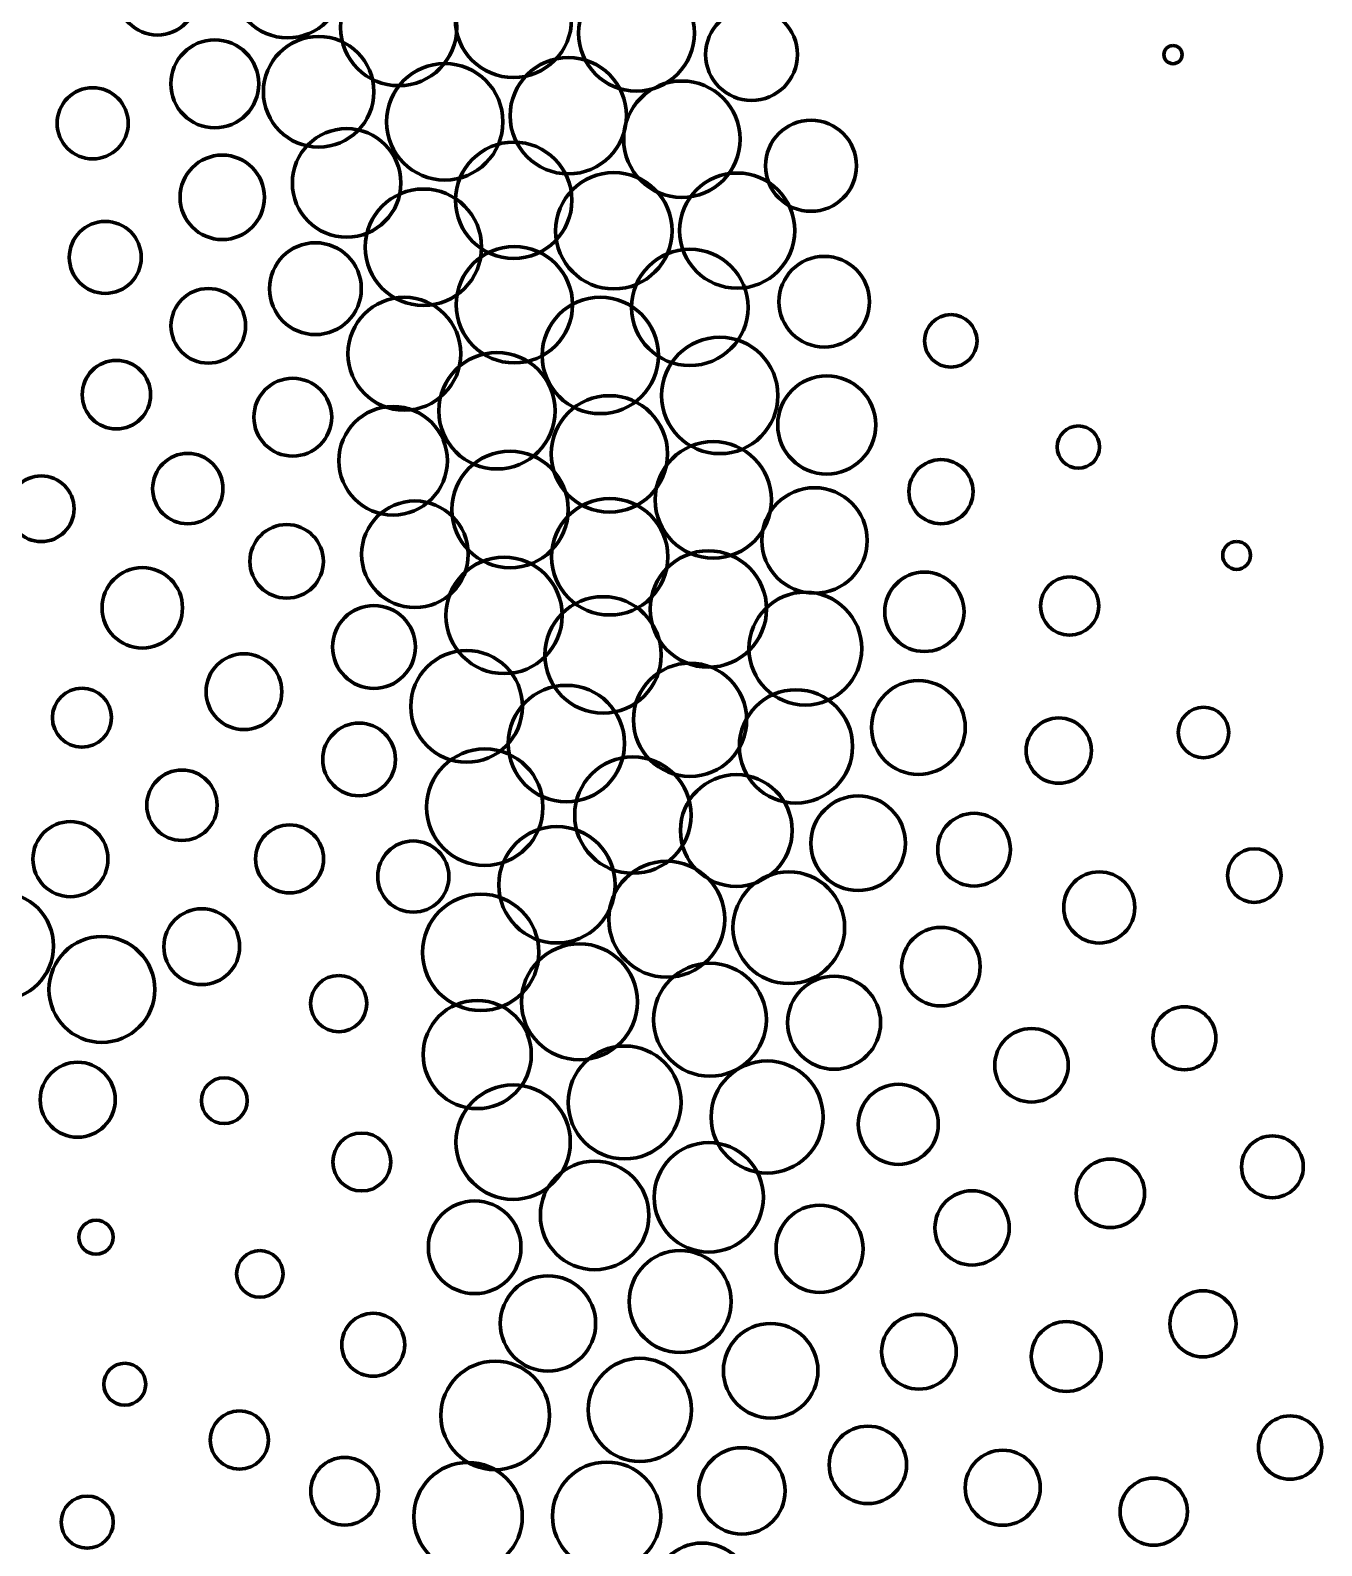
# Model space of a CAD drawing. Header units: inches. Extents: x 41 to 2959, y -2668 to -383.
# Drawn here: x 1878 to 2332, y -1475 to -943 of the extents above; entities that cross this region are included whole.
import ezdxf

# ---------------------------------------------------------------- set-up
doc = ezdxf.new("R2010")
doc.units = ezdxf.units.IN
doc.header["$MEASUREMENT"] = 0
doc.layers.add('Layer 1', color=7, linetype='Continuous')

# ---------------------------------------------------------------- blocks, each defined once
blk = doc.blocks.new('block 3')
at = {"layer": 'Layer 1', "color": 7, "lineweight": 70}
for points in [[(1968.52, -906.48), (1979.24, -906.48), (1987.92, -915.17), (1987.92, -925.89), (1987.92, -936.6), (1979.24, -945.29), (1968.52, -945.29), (1957.81, -945.29), (1949.12, -936.6), (1949.12, -925.89), (1949.12, -915.17), (1957.81, -906.48), (1968.52, -906.48)], [(1922.81, -916.32), (1930.54, -916.32), (1936.81, -922.58), (1936.81, -930.31), (1936.81, -938.04), (1930.54, -944.31), (1922.81, -944.31), (1915.08, -944.31), (1908.81, -938.04), (1908.81, -930.31), (1908.81, -922.58), (1915.08, -916.32), (1922.81, -916.32)], [(2047.82, -918.37), (2059.1, -918.37), (2068.25, -927.51), (2068.25, -938.8), (2068.25, -950.08), (2059.1, -959.23), (2047.82, -959.23), (2036.54, -959.23), (2027.39, -950.08), (2027.39, -938.8), (2027.39, -927.51), (2036.54, -918.37), (2047.82, -918.37)], [(2007.55, -921.22), (2018.83, -921.22), (2027.97, -930.36), (2027.97, -941.65), (2027.97, -952.93), (2018.83, -962.08), (2007.55, -962.08), (1996.26, -962.08), (1987.12, -952.93), (1987.12, -941.65), (1987.12, -930.36), (1996.26, -921.22), (2007.55, -921.22)], [(2091.04, -923.26), (2102.29, -923.26), (2111.4, -932.37), (2111.4, -943.62), (2111.4, -954.86), (2102.29, -963.98), (2091.04, -963.98), (2079.8, -963.98), (2070.68, -954.86), (2070.68, -943.62), (2070.68, -932.37), (2079.8, -923.26), (2091.04, -923.26)], [(2131.44, -935.04), (2140.33, -935.04), (2147.55, -942.26), (2147.55, -951.16), (2147.55, -960.06), (2140.33, -967.28), (2131.44, -967.28), (2122.53, -967.28), (2115.32, -960.06), (2115.32, -951.16), (2115.32, -942.26), (2122.53, -935.04), (2131.44, -935.04)], [(1942.95, -946.01), (1951.48, -946.01), (1958.39, -952.92), (1958.39, -961.44), (1958.39, -969.97), (1951.48, -976.88), (1942.95, -976.88), (1934.43, -976.88), (1927.52, -969.97), (1927.52, -961.44), (1927.52, -952.92), (1934.43, -946.01), (1942.95, -946.01)], [(1979.42, -944.83), (1990.14, -944.83), (1998.82, -953.52), (1998.82, -964.23), (1998.82, -974.95), (1990.14, -983.64), (1979.42, -983.64), (1968.7, -983.64), (1960.02, -974.95), (1960.02, -964.23), (1960.02, -953.52), (1968.7, -944.83), (1979.42, -944.83)], [(2279.41, -948.01), (2281.18, -948.01), (2282.6, -949.44), (2282.6, -951.2), (2282.6, -952.96), (2281.18, -954.38), (2279.41, -954.38), (2277.66, -954.38), (2276.23, -952.96), (2276.23, -951.2), (2276.23, -949.44), (2277.66, -948.01), (2279.41, -948.01)], [(2023.71, -954.34), (2035, -954.34), (2044.14, -963.49), (2044.14, -974.77), (2044.14, -986.05), (2035, -995.2), (2023.71, -995.2), (2012.43, -995.2), (2003.29, -986.05), (2003.29, -974.77), (2003.29, -963.49), (2012.43, -954.34), (2023.71, -954.34)], [(2067.1, -952.2), (2078.38, -952.2), (2087.53, -961.35), (2087.53, -972.63), (2087.53, -983.91), (2078.38, -993.06), (2067.1, -993.06), (2055.82, -993.06), (2046.67, -983.91), (2046.67, -972.63), (2046.67, -961.35), (2055.82, -952.2), (2067.1, -952.2)], [(2106.97, -960.45), (2118.25, -960.45), (2127.4, -969.6), (2127.4, -980.88), (2127.4, -992.16), (2118.25, -1001.31), (2106.97, -1001.31), (2095.68, -1001.31), (2086.54, -992.16), (2086.54, -980.88), (2086.54, -969.6), (2095.68, -960.45), (2106.97, -960.45)], [(1900.08, -962.8), (1906.98, -962.8), (1912.57, -968.4), (1912.57, -975.3), (1912.57, -982.19), (1906.98, -987.79), (1900.08, -987.79), (1893.18, -987.79), (1887.59, -982.19), (1887.59, -975.3), (1887.59, -968.4), (1893.18, -962.8), (1900.08, -962.8)], [(1989.25, -977.16), (1999.77, -977.16), (2008.31, -985.69), (2008.31, -996.22), (2008.31, -1006.75), (1999.77, -1015.28), (1989.25, -1015.28), (1978.72, -1015.28), (1970.19, -1006.75), (1970.19, -996.22), (1970.19, -985.69), (1978.72, -977.16), (1989.25, -977.16)], [(2152.31, -974.22), (2161.13, -974.22), (2168.29, -981.38), (2168.29, -990.2), (2168.29, -999.03), (2161.13, -1006.18), (2152.31, -1006.18), (2143.48, -1006.18), (2136.33, -999.03), (2136.33, -990.2), (2136.33, -981.38), (2143.48, -974.22), (2152.31, -974.22)], [(2047.92, -981.89), (2059.2, -981.89), (2068.35, -991.03), (2068.35, -1002.31), (2068.35, -1013.6), (2059.2, -1022.74), (2047.92, -1022.74), (2036.63, -1022.74), (2027.49, -1013.6), (2027.49, -1002.31), (2027.49, -991.03), (2036.63, -981.89), (2047.92, -981.89)], [(1945.58, -986.46), (1953.76, -986.46), (1960.4, -993.1), (1960.4, -1001.28), (1960.4, -1009.47), (1953.76, -1016.1), (1945.58, -1016.1), (1937.4, -1016.1), (1930.76, -1009.47), (1930.76, -1001.28), (1930.76, -993.1), (1937.4, -986.46), (1945.58, -986.46)], [(2083.08, -992.58), (2094.36, -992.58), (2103.51, -1001.72), (2103.51, -1013.01), (2103.51, -1024.29), (2094.36, -1033.44), (2083.08, -1033.44), (2071.79, -1033.44), (2062.65, -1024.29), (2062.65, -1013.01), (2062.65, -1001.72), (2071.79, -992.58), (2083.08, -992.58)], [(2126.38, -992.74), (2137.55, -992.74), (2146.61, -1001.8), (2146.61, -1012.97), (2146.61, -1024.14), (2137.55, -1033.19), (2126.38, -1033.19), (2115.22, -1033.19), (2106.16, -1024.14), (2106.16, -1012.97), (2106.16, -1001.8), (2115.22, -992.74), (2126.38, -992.74)], [(2016.22, -998.36), (2027.5, -998.36), (2036.65, -1007.51), (2036.65, -1018.79), (2036.65, -1030.07), (2027.5, -1039.22), (2016.22, -1039.22), (2004.94, -1039.22), (1995.79, -1030.07), (1995.79, -1018.79), (1995.79, -1007.51), (2004.94, -998.36), (2016.22, -998.36)], [(1904.5, -1009.73), (1911.47, -1009.73), (1917.13, -1015.38), (1917.13, -1022.36), (1917.13, -1029.33), (1911.47, -1034.99), (1904.5, -1034.99), (1897.53, -1034.99), (1891.87, -1029.33), (1891.87, -1022.36), (1891.87, -1015.38), (1897.53, -1009.73), (1904.5, -1009.73)], [(1978.29, -1017.22), (1987.19, -1017.22), (1994.41, -1024.43), (1994.41, -1033.34), (1994.41, -1042.24), (1987.19, -1049.45), (1978.29, -1049.45), (1969.39, -1049.45), (1962.17, -1042.24), (1962.17, -1033.34), (1962.17, -1024.43), (1969.39, -1017.22), (1978.29, -1017.22)], [(2048.14, -1018.54), (2059.43, -1018.54), (2068.57, -1027.69), (2068.57, -1038.97), (2068.57, -1050.25), (2059.43, -1059.4), (2048.14, -1059.4), (2036.86, -1059.4), (2027.71, -1050.25), (2027.71, -1038.97), (2027.71, -1027.69), (2036.86, -1018.54), (2048.14, -1018.54)], [(2109.76, -1019.48), (2121.04, -1019.48), (2130.19, -1028.63), (2130.19, -1039.91), (2130.19, -1051.2), (2121.04, -1060.34), (2109.76, -1060.34), (2098.48, -1060.34), (2089.33, -1051.2), (2089.33, -1039.91), (2089.33, -1028.63), (2098.48, -1019.48), (2109.76, -1019.48)], [(2156.96, -1022), (2165.75, -1022), (2172.87, -1029.12), (2172.87, -1037.91), (2172.87, -1046.7), (2165.75, -1053.82), (2156.96, -1053.82), (2148.17, -1053.82), (2141.05, -1046.7), (2141.05, -1037.91), (2141.05, -1029.12), (2148.17, -1022), (2156.96, -1022)], [(1940.69, -1033.27), (1947.93, -1033.27), (1953.79, -1039.14), (1953.79, -1046.38), (1953.79, -1053.62), (1947.93, -1059.49), (1940.69, -1059.49), (1933.45, -1059.49), (1927.58, -1053.62), (1927.58, -1046.38), (1927.58, -1039.14), (1933.45, -1033.27), (1940.69, -1033.27)], [(2009.53, -1036.36), (2020.47, -1036.36), (2029.34, -1045.23), (2029.34, -1056.17), (2029.34, -1067.12), (2020.47, -1075.99), (2009.53, -1075.99), (1998.58, -1075.99), (1989.72, -1067.12), (1989.72, -1056.17), (1989.72, -1045.23), (1998.58, -1036.36), (2009.53, -1036.36)], [(2078.33, -1036.34), (2089.61, -1036.34), (2098.76, -1045.49), (2098.76, -1056.77), (2098.76, -1068.06), (2089.61, -1077.2), (2078.33, -1077.2), (2067.04, -1077.2), (2057.9, -1068.06), (2057.9, -1056.77), (2057.9, -1045.49), (2067.04, -1036.34), (2078.33, -1036.34)], [(2201.4, -1042.46), (2206.48, -1042.46), (2210.6, -1046.59), (2210.6, -1051.67), (2210.6, -1056.75), (2206.48, -1060.88), (2201.4, -1060.88), (2196.31, -1060.88), (2192.19, -1056.75), (2192.19, -1051.67), (2192.19, -1046.59), (2196.31, -1042.46), (2201.4, -1042.46)], [(2120.26, -1050.38), (2131.54, -1050.38), (2140.69, -1059.53), (2140.69, -1070.81), (2140.69, -1082.09), (2131.54, -1091.24), (2120.26, -1091.24), (2108.98, -1091.24), (2099.84, -1082.09), (2099.84, -1070.81), (2099.84, -1059.53), (2108.98, -1050.38), (2120.26, -1050.38)], [(2042.05, -1055.77), (2053.34, -1055.77), (2062.48, -1064.91), (2062.48, -1076.2), (2062.48, -1087.48), (2053.34, -1096.62), (2042.05, -1096.62), (2030.77, -1096.62), (2021.62, -1087.48), (2021.62, -1076.2), (2021.62, -1064.91), (2030.77, -1055.77), (2042.05, -1055.77)], [(1908.41, -1058.53), (1915.04, -1058.53), (1920.42, -1063.91), (1920.42, -1070.55), (1920.42, -1077.18), (1915.04, -1082.56), (1908.41, -1082.56), (1901.77, -1082.56), (1896.4, -1077.18), (1896.4, -1070.55), (1896.4, -1063.91), (1901.77, -1058.53), (1908.41, -1058.53)], [(1970.34, -1064.78), (1977.88, -1064.78), (1984, -1070.9), (1984, -1078.44), (1984, -1085.98), (1977.88, -1092.1), (1970.34, -1092.1), (1962.8, -1092.1), (1956.69, -1085.98), (1956.69, -1078.44), (1956.69, -1070.9), (1962.8, -1064.78), (1970.34, -1064.78)], [(2157.82, -1063.96), (2167.32, -1063.96), (2175.03, -1071.67), (2175.03, -1081.18), (2175.03, -1090.68), (2167.32, -1098.39), (2157.82, -1098.39), (2148.31, -1098.39), (2140.61, -1090.68), (2140.61, -1081.18), (2140.61, -1071.67), (2148.31, -1063.96), (2157.82, -1063.96)], [(2081.52, -1070.9), (2092.8, -1070.9), (2101.94, -1080.05), (2101.94, -1091.33), (2101.94, -1102.61), (2092.8, -1111.76), (2081.52, -1111.76), (2070.23, -1111.76), (2061.09, -1102.61), (2061.09, -1091.33), (2061.09, -1080.05), (2070.23, -1070.9), (2081.52, -1070.9)], [(2005.56, -1074.66), (2016.09, -1074.66), (2024.62, -1083.19), (2024.62, -1093.72), (2024.62, -1104.25), (2016.09, -1112.78), (2005.56, -1112.78), (1995.04, -1112.78), (1986.5, -1104.25), (1986.5, -1093.72), (1986.5, -1083.19), (1995.04, -1074.66), (2005.56, -1074.66)], [(2246.2, -1081.51), (2250.3, -1081.51), (2253.63, -1084.83), (2253.63, -1088.93), (2253.63, -1093.03), (2250.3, -1096.36), (2246.2, -1096.36), (2242.1, -1096.36), (2238.77, -1093.03), (2238.77, -1088.93), (2238.77, -1084.83), (2242.1, -1081.51), (2246.2, -1081.51)], [(2118.01, -1087.03), (2129.29, -1087.03), (2138.44, -1096.18), (2138.44, -1107.46), (2138.44, -1118.75), (2129.29, -1127.89), (2118.01, -1127.89), (2106.72, -1127.89), (2097.58, -1118.75), (2097.58, -1107.46), (2097.58, -1096.18), (2106.72, -1087.03), (2118.01, -1087.03)], [(1933.48, -1091.16), (1940.31, -1091.16), (1945.84, -1096.69), (1945.84, -1103.51), (1945.84, -1110.34), (1940.31, -1115.87), (1933.48, -1115.87), (1926.66, -1115.87), (1921.13, -1110.34), (1921.13, -1103.51), (1921.13, -1096.69), (1926.66, -1091.16), (1933.48, -1091.16)], [(2046.63, -1090.41), (2057.91, -1090.41), (2067.06, -1099.56), (2067.06, -1110.84), (2067.06, -1122.12), (2057.91, -1131.27), (2046.63, -1131.27), (2035.35, -1131.27), (2026.2, -1122.12), (2026.2, -1110.84), (2026.2, -1099.56), (2035.35, -1090.41), (2046.63, -1090.41)], [(2197.94, -1093.32), (2204.16, -1093.32), (2209.2, -1098.36), (2209.2, -1104.58), (2209.2, -1110.8), (2204.16, -1115.84), (2197.94, -1115.84), (2191.72, -1115.84), (2186.68, -1110.8), (2186.68, -1104.58), (2186.68, -1098.36), (2191.72, -1093.32), (2197.94, -1093.32)], [(1882.04, -1099.05), (1888.41, -1099.05), (1893.57, -1104.21), (1893.57, -1110.58), (1893.57, -1116.95), (1888.41, -1122.11), (1882.04, -1122.11), (1875.67, -1122.11), (1870.5, -1116.95), (1870.5, -1110.58), (1870.5, -1104.21), (1875.67, -1099.05), (1882.04, -1099.05)], [(2153.55, -1103.19), (2163.77, -1103.19), (2172.06, -1111.48), (2172.06, -1121.71), (2172.06, -1131.93), (2163.77, -1140.22), (2153.55, -1140.22), (2143.32, -1140.22), (2135.03, -1131.93), (2135.03, -1121.71), (2135.03, -1111.48), (2143.32, -1103.19), (2153.55, -1103.19)], [(2013.22, -1107.84), (2023.57, -1107.84), (2031.94, -1116.23), (2031.94, -1126.56), (2031.94, -1136.9), (2023.57, -1145.28), (2013.22, -1145.28), (2002.89, -1145.28), (1994.51, -1136.9), (1994.51, -1126.56), (1994.51, -1116.23), (2002.89, -1107.84), (2013.22, -1107.84)], [(2081.63, -1107.01), (2092.91, -1107.01), (2102.06, -1116.16), (2102.06, -1127.44), (2102.06, -1138.72), (2092.91, -1147.87), (2081.63, -1147.87), (2070.35, -1147.87), (2061.2, -1138.72), (2061.2, -1127.44), (2061.2, -1116.16), (2070.35, -1107.01), (2081.63, -1107.01)], [(1968.19, -1116.14), (1975.32, -1116.14), (1981.1, -1121.92), (1981.1, -1129.04), (1981.1, -1136.17), (1975.32, -1141.95), (1968.19, -1141.95), (1961.07, -1141.95), (1955.29, -1136.17), (1955.29, -1129.04), (1955.29, -1121.92), (1961.07, -1116.14), (1968.19, -1116.14)], [(2301.76, -1122.07), (2304.46, -1122.07), (2306.66, -1124.26), (2306.66, -1126.96), (2306.66, -1129.66), (2304.46, -1131.86), (2301.76, -1131.86), (2299.06, -1131.86), (2296.87, -1129.66), (2296.87, -1126.96), (2296.87, -1124.26), (2299.06, -1122.07), (2301.76, -1122.07)], [(2116.27, -1125.34), (2127.55, -1125.34), (2136.7, -1134.48), (2136.7, -1145.77), (2136.7, -1157.05), (2127.55, -1166.2), (2116.27, -1166.2), (2104.99, -1166.2), (2095.84, -1157.05), (2095.84, -1145.77), (2095.84, -1134.48), (2104.99, -1125.34), (2116.27, -1125.34)], [(1917.5, -1131.24), (1925.31, -1131.24), (1931.63, -1137.56), (1931.63, -1145.37), (1931.63, -1153.18), (1925.31, -1159.5), (1917.5, -1159.5), (1909.7, -1159.5), (1903.37, -1153.18), (1903.37, -1145.37), (1903.37, -1137.56), (1909.7, -1131.24), (1917.5, -1131.24)], [(2044.52, -1127.59), (2055.81, -1127.59), (2064.95, -1136.73), (2064.95, -1148.02), (2064.95, -1159.3), (2055.81, -1168.45), (2044.52, -1168.45), (2033.24, -1168.45), (2024.09, -1159.3), (2024.09, -1148.02), (2024.09, -1136.73), (2033.24, -1127.59), (2044.52, -1127.59)], [(2192.13, -1132.82), (2199.82, -1132.82), (2206.05, -1139.06), (2206.05, -1146.75), (2206.05, -1154.44), (2199.82, -1160.68), (2192.13, -1160.68), (2184.43, -1160.68), (2178.2, -1154.44), (2178.2, -1146.75), (2178.2, -1139.06), (2184.43, -1132.82), (2192.13, -1132.82)], [(2243.11, -1134.48), (2248.77, -1134.48), (2253.35, -1139.06), (2253.35, -1144.72), (2253.35, -1150.37), (2248.77, -1154.95), (2243.11, -1154.95), (2237.46, -1154.95), (2232.88, -1150.37), (2232.88, -1144.72), (2232.88, -1139.06), (2237.46, -1134.48), (2243.11, -1134.48)], [(2079.29, -1141.45), (2090.58, -1141.45), (2099.73, -1150.6), (2099.73, -1161.88), (2099.73, -1173.16), (2090.58, -1182.31), (2079.29, -1182.31), (2068.01, -1182.31), (2058.86, -1173.16), (2058.86, -1161.88), (2058.86, -1150.6), (2068.01, -1141.45), (2079.29, -1141.45)], [(2150.33, -1139.85), (2161.27, -1139.85), (2170.15, -1148.72), (2170.15, -1159.67), (2170.15, -1170.61), (2161.27, -1179.48), (2150.33, -1179.48), (2139.39, -1179.48), (2130.52, -1170.61), (2130.52, -1159.67), (2130.52, -1148.72), (2139.39, -1139.85), (2150.33, -1139.85)], [(1998.85, -1144.54), (2006.89, -1144.54), (2013.4, -1151.05), (2013.4, -1159.08), (2013.4, -1167.11), (2006.89, -1173.63), (1998.85, -1173.63), (1990.82, -1173.63), (1984.31, -1167.11), (1984.31, -1159.08), (1984.31, -1151.05), (1990.82, -1144.54), (1998.85, -1144.54)], [(1953.2, -1161.49), (1960.55, -1161.49), (1966.51, -1167.45), (1966.51, -1174.8), (1966.51, -1182.15), (1960.55, -1188.11), (1953.2, -1188.11), (1945.85, -1188.11), (1939.89, -1182.15), (1939.89, -1174.8), (1939.89, -1167.45), (1945.85, -1161.49), (1953.2, -1161.49)], [(2031.38, -1160.34), (2042.21, -1160.34), (2050.99, -1169.12), (2050.99, -1179.95), (2050.99, -1190.78), (2042.21, -1199.56), (2031.38, -1199.56), (2020.55, -1199.56), (2011.77, -1190.78), (2011.77, -1179.95), (2011.77, -1169.12), (2020.55, -1160.34), (2031.38, -1160.34)], [(2109.82, -1164.78), (2120.81, -1164.78), (2129.71, -1173.68), (2129.71, -1184.66), (2129.71, -1195.64), (2120.81, -1204.54), (2109.82, -1204.54), (2098.84, -1204.54), (2089.94, -1195.64), (2089.94, -1184.66), (2089.94, -1173.68), (2098.84, -1164.78), (2109.82, -1164.78)], [(1896.3, -1173.53), (1902.02, -1173.53), (1906.67, -1178.18), (1906.67, -1183.9), (1906.67, -1189.63), (1902.02, -1194.27), (1896.3, -1194.27), (1890.57, -1194.27), (1885.93, -1189.63), (1885.93, -1183.9), (1885.93, -1178.18), (1890.57, -1173.53), (1896.3, -1173.53)], [(2066.41, -1172.57), (2077.69, -1172.57), (2086.84, -1181.71), (2086.84, -1193), (2086.84, -1204.28), (2077.69, -1213.43), (2066.41, -1213.43), (2055.13, -1213.43), (2045.98, -1204.28), (2045.98, -1193), (2045.98, -1181.71), (2055.13, -1172.57), (2066.41, -1172.57)], [(2147.03, -1174.11), (2158.01, -1174.11), (2166.91, -1183.01), (2166.91, -1193.99), (2166.91, -1204.97), (2158.01, -1213.88), (2147.03, -1213.88), (2136.05, -1213.88), (2127.15, -1204.97), (2127.15, -1193.99), (2127.15, -1183.01), (2136.05, -1174.11), (2147.03, -1174.11)], [(2190, -1170.91), (2199.1, -1170.91), (2206.47, -1178.28), (2206.47, -1187.37), (2206.47, -1196.46), (2199.1, -1203.83), (2190, -1203.83), (2180.91, -1203.83), (2173.55, -1196.46), (2173.55, -1187.37), (2173.55, -1178.28), (2180.91, -1170.91), (2190, -1170.91)], [(2290.15, -1180.26), (2295.05, -1180.26), (2299.02, -1184.23), (2299.02, -1189.13), (2299.02, -1194.02), (2295.05, -1197.99), (2290.15, -1197.99), (2285.26, -1197.99), (2281.29, -1194.02), (2281.29, -1189.13), (2281.29, -1184.23), (2285.26, -1180.26), (2290.15, -1180.26)], [(1993.62, -1185.81), (2000.67, -1185.81), (2006.39, -1191.52), (2006.39, -1198.57), (2006.39, -1205.62), (2000.67, -1211.34), (1993.62, -1211.34), (1986.57, -1211.34), (1980.85, -1205.62), (1980.85, -1198.57), (1980.85, -1191.52), (1986.57, -1185.81), (1993.62, -1185.81)], [(2239.32, -1184.01), (2245.65, -1184.01), (2250.78, -1189.15), (2250.78, -1195.48), (2250.78, -1201.81), (2245.65, -1206.94), (2239.32, -1206.94), (2232.98, -1206.94), (2227.85, -1201.81), (2227.85, -1195.48), (2227.85, -1189.15), (2232.98, -1184.01), (2239.32, -1184.01)], [(2037.76, -1194.9), (2049.04, -1194.9), (2058.19, -1204.04), (2058.19, -1215.33), (2058.19, -1226.61), (2049.04, -1235.75), (2037.76, -1235.75), (2026.47, -1235.75), (2017.33, -1226.61), (2017.33, -1215.33), (2017.33, -1204.04), (2026.47, -1194.9), (2037.76, -1194.9)], [(2089.76, -1197.68), (2101.04, -1197.68), (2110.19, -1206.82), (2110.19, -1218.11), (2110.19, -1229.39), (2101.04, -1238.53), (2089.76, -1238.53), (2078.47, -1238.53), (2069.33, -1229.39), (2069.33, -1218.11), (2069.33, -1206.82), (2078.47, -1197.68), (2089.76, -1197.68)], [(1931.44, -1202.29), (1938.26, -1202.29), (1943.79, -1207.82), (1943.79, -1214.64), (1943.79, -1221.47), (1938.26, -1227), (1931.44, -1227), (1924.62, -1227), (1919.09, -1221.47), (1919.09, -1214.64), (1919.09, -1207.82), (1924.62, -1202.29), (1931.44, -1202.29)], [(2126.08, -1203.91), (2136.91, -1203.91), (2145.69, -1212.69), (2145.69, -1223.52), (2145.69, -1234.35), (2136.91, -1243.13), (2126.08, -1243.13), (2115.25, -1243.13), (2106.47, -1234.35), (2106.47, -1223.52), (2106.47, -1212.69), (2115.25, -1203.91), (2126.08, -1203.91)], [(2168.86, -1211.37), (2178.03, -1211.37), (2185.46, -1218.8), (2185.46, -1227.97), (2185.46, -1237.13), (2178.03, -1244.56), (2168.86, -1244.56), (2159.69, -1244.56), (2152.26, -1237.13), (2152.26, -1227.97), (2152.26, -1218.8), (2159.69, -1211.37), (2168.86, -1211.37)], [(2209.56, -1217.47), (2216.61, -1217.47), (2222.32, -1223.19), (2222.32, -1230.23), (2222.32, -1237.29), (2216.61, -1243), (2209.56, -1243), (2202.51, -1243), (2196.79, -1237.29), (2196.79, -1230.23), (2196.79, -1223.19), (2202.51, -1217.47), (2209.56, -1217.47)], [(1892.28, -1220.39), (1899.56, -1220.39), (1905.46, -1226.29), (1905.46, -1233.57), (1905.46, -1240.84), (1899.56, -1246.74), (1892.28, -1246.74), (1885.01, -1246.74), (1879.11, -1240.84), (1879.11, -1233.57), (1879.11, -1226.29), (1885.01, -1220.39), (1892.28, -1220.39)], [(1969.21, -1221.55), (1975.81, -1221.55), (1981.16, -1226.89), (1981.16, -1233.49), (1981.16, -1240.08), (1975.81, -1245.43), (1969.21, -1245.43), (1962.62, -1245.43), (1957.27, -1240.08), (1957.27, -1233.49), (1957.27, -1226.89), (1962.62, -1221.55), (1969.21, -1221.55)], [(2063.09, -1222.13), (2074.37, -1222.13), (2083.52, -1231.28), (2083.52, -1242.56), (2083.52, -1253.84), (2074.37, -1262.99), (2063.09, -1262.99), (2051.81, -1262.99), (2042.66, -1253.84), (2042.66, -1242.56), (2042.66, -1231.28), (2051.81, -1222.13), (2063.09, -1222.13)], [(2012.66, -1227.19), (2019.56, -1227.19), (2025.15, -1232.78), (2025.15, -1239.68), (2025.15, -1246.58), (2019.56, -1252.17), (2012.66, -1252.17), (2005.76, -1252.17), (2000.17, -1246.58), (2000.17, -1239.68), (2000.17, -1232.78), (2005.76, -1227.19), (2012.66, -1227.19)], [(2307.95, -1229.92), (2313.15, -1229.92), (2317.36, -1234.14), (2317.36, -1239.34), (2317.36, -1244.53), (2313.15, -1248.75), (2307.95, -1248.75), (2302.75, -1248.75), (2298.54, -1244.53), (2298.54, -1239.34), (2298.54, -1234.14), (2302.75, -1229.92), (2307.95, -1229.92)], [(2101.66, -1234.29), (2112.9, -1234.29), (2122.02, -1243.4), (2122.02, -1254.65), (2122.02, -1265.89), (2112.9, -1275.01), (2101.66, -1275.01), (2090.41, -1275.01), (2081.29, -1265.89), (2081.29, -1254.65), (2081.29, -1243.4), (2090.41, -1234.29), (2101.66, -1234.29)], [(2144.52, -1238.02), (2155.35, -1238.02), (2164.13, -1246.8), (2164.13, -1257.63), (2164.13, -1268.45), (2155.35, -1277.23), (2144.52, -1277.23), (2133.69, -1277.23), (2124.91, -1268.45), (2124.91, -1257.63), (2124.91, -1246.8), (2133.69, -1238.02), (2144.52, -1238.02)], [(2253.52, -1238.03), (2260.42, -1238.03), (2266.01, -1243.62), (2266.01, -1250.52), (2266.01, -1257.42), (2260.42, -1263.01), (2253.52, -1263.01), (2246.62, -1263.01), (2241.03, -1257.42), (2241.03, -1250.52), (2241.03, -1243.62), (2246.62, -1238.03), (2253.52, -1238.03)], [(1867.4, -1245.17), (1877.85, -1245.17), (1886.33, -1253.64), (1886.33, -1264.09), (1886.33, -1274.54), (1877.85, -1283.02), (1867.4, -1283.02), (1856.95, -1283.02), (1848.48, -1274.54), (1848.48, -1264.09), (1848.48, -1253.64), (1856.95, -1245.17), (1867.4, -1245.17)], [(2036.35, -1245.85), (2047.63, -1245.85), (2056.78, -1255), (2056.78, -1266.28), (2056.78, -1277.56), (2047.63, -1286.71), (2036.35, -1286.71), (2025.06, -1286.71), (2015.92, -1277.56), (2015.92, -1266.28), (2015.92, -1255), (2025.06, -1245.85), (2036.35, -1245.85)], [(1938.38, -1250.98), (1945.73, -1250.98), (1951.69, -1256.94), (1951.69, -1264.29), (1951.69, -1271.64), (1945.73, -1277.6), (1938.38, -1277.6), (1931.03, -1277.6), (1925.07, -1271.64), (1925.07, -1264.29), (1925.07, -1256.94), (1931.03, -1250.98), (1938.38, -1250.98)], [(2197.91, -1257.51), (2205.52, -1257.51), (2211.7, -1263.68), (2211.7, -1271.3), (2211.7, -1278.91), (2205.52, -1285.09), (2197.91, -1285.09), (2190.29, -1285.09), (2184.12, -1278.91), (2184.12, -1271.3), (2184.12, -1263.68), (2190.29, -1257.51), (2197.91, -1257.51)], [(1903.32, -1260.72), (1913.58, -1260.72), (1921.9, -1269.04), (1921.9, -1279.3), (1921.9, -1289.56), (1913.58, -1297.88), (1903.32, -1297.88), (1893.06, -1297.88), (1884.74, -1289.56), (1884.74, -1279.3), (1884.74, -1269.04), (1893.06, -1260.72), (1903.32, -1260.72)], [(2070.99, -1263.27), (2082.24, -1263.27), (2091.35, -1272.39), (2091.35, -1283.63), (2091.35, -1294.88), (2082.24, -1304), (2070.99, -1304), (2059.75, -1304), (2050.63, -1294.88), (2050.63, -1283.63), (2050.63, -1272.39), (2059.75, -1263.27), (2070.99, -1263.27)], [(2116.83, -1270.1), (2127.78, -1270.1), (2136.65, -1278.97), (2136.65, -1289.91), (2136.65, -1300.86), (2127.78, -1309.73), (2116.83, -1309.73), (2105.89, -1309.73), (2097.02, -1300.86), (2097.02, -1289.91), (2097.02, -1278.97), (2105.89, -1270.1), (2116.83, -1270.1)], [(1986.47, -1274.38), (1991.93, -1274.38), (1996.36, -1278.81), (1996.36, -1284.27), (1996.36, -1289.74), (1991.93, -1294.16), (1986.47, -1294.16), (1981.01, -1294.16), (1976.58, -1289.74), (1976.58, -1284.27), (1976.58, -1278.81), (1981.01, -1274.38), (1986.47, -1274.38)], [(2160.43, -1274.66), (2169.44, -1274.66), (2176.75, -1281.97), (2176.75, -1290.98), (2176.75, -1300), (2169.44, -1307.31), (2160.43, -1307.31), (2151.41, -1307.31), (2144.1, -1300), (2144.1, -1290.98), (2144.1, -1281.97), (2151.41, -1274.66), (2160.43, -1274.66)], [(2035.11, -1283.15), (2045.6, -1283.15), (2054.1, -1291.66), (2054.1, -1302.14), (2054.1, -1312.64), (2045.6, -1321.14), (2035.11, -1321.14), (2024.62, -1321.14), (2016.12, -1312.64), (2016.12, -1302.14), (2016.12, -1291.66), (2024.62, -1283.15), (2035.11, -1283.15)], [(2283.42, -1285.39), (2289.52, -1285.39), (2294.47, -1290.34), (2294.47, -1296.44), (2294.47, -1302.55), (2289.52, -1307.5), (2283.42, -1307.5), (2277.31, -1307.5), (2272.36, -1302.55), (2272.36, -1296.44), (2272.36, -1290.34), (2277.31, -1285.39), (2283.42, -1285.39)], [(2229.72, -1293.02), (2236.84, -1293.02), (2242.62, -1298.8), (2242.62, -1305.92), (2242.62, -1313.05), (2236.84, -1318.83), (2229.72, -1318.83), (2222.59, -1318.83), (2216.81, -1313.05), (2216.81, -1305.92), (2216.81, -1298.8), (2222.59, -1293.02), (2229.72, -1293.02)], [(2086.87, -1299.15), (2097.81, -1299.15), (2106.68, -1308.02), (2106.68, -1318.96), (2106.68, -1329.9), (2097.81, -1338.77), (2086.87, -1338.77), (2075.93, -1338.77), (2067.06, -1329.9), (2067.06, -1318.96), (2067.06, -1308.02), (2075.93, -1299.15), (2086.87, -1299.15)], [(1894.82, -1304.83), (1902.09, -1304.83), (1907.99, -1310.73), (1907.99, -1318.01), (1907.99, -1325.29), (1902.09, -1331.18), (1894.82, -1331.18), (1887.54, -1331.18), (1881.64, -1325.29), (1881.64, -1318.01), (1881.64, -1310.73), (1887.54, -1304.83), (1894.82, -1304.83)], [(2136.9, -1304.39), (2147.76, -1304.39), (2156.57, -1313.2), (2156.57, -1324.07), (2156.57, -1334.93), (2147.76, -1343.74), (2136.9, -1343.74), (2126.03, -1343.74), (2117.22, -1334.93), (2117.22, -1324.07), (2117.22, -1313.2), (2126.03, -1304.39), (2136.9, -1304.39)], [(1946.28, -1310.3), (1950.72, -1310.3), (1954.32, -1313.9), (1954.32, -1318.35), (1954.32, -1322.79), (1950.72, -1326.39), (1946.28, -1326.39), (1941.84, -1326.39), (1938.24, -1322.79), (1938.24, -1318.35), (1938.24, -1313.9), (1941.84, -1310.3), (1946.28, -1310.3)], [(2047.71, -1312.8), (2058.81, -1312.8), (2067.8, -1321.79), (2067.8, -1332.88), (2067.8, -1343.98), (2058.81, -1352.97), (2047.71, -1352.97), (2036.62, -1352.97), (2027.63, -1343.98), (2027.63, -1332.88), (2027.63, -1321.79), (2036.62, -1312.8), (2047.71, -1312.8)], [(2182.95, -1312.58), (2190.72, -1312.58), (2197.01, -1318.87), (2197.01, -1326.64), (2197.01, -1334.41), (2190.72, -1340.7), (2182.95, -1340.7), (2175.18, -1340.7), (2168.89, -1334.41), (2168.89, -1326.64), (2168.89, -1318.87), (2175.18, -1312.58), (2182.95, -1312.58)], [(1994.57, -1329.69), (2000.18, -1329.69), (2004.73, -1334.24), (2004.73, -1339.86), (2004.73, -1345.47), (2000.18, -1350.02), (1994.57, -1350.02), (1988.95, -1350.02), (1984.4, -1345.47), (1984.4, -1339.86), (1984.4, -1334.24), (1988.95, -1329.69), (1994.57, -1329.69)], [(2116.4, -1333.06), (2127.01, -1333.06), (2135.6, -1341.66), (2135.6, -1352.26), (2135.6, -1362.86), (2127.01, -1371.46), (2116.4, -1371.46), (2105.8, -1371.46), (2097.21, -1362.86), (2097.21, -1352.26), (2097.21, -1341.66), (2105.8, -1333.06), (2116.4, -1333.06)], [(2314.33, -1330.7), (2320.32, -1330.7), (2325.17, -1335.56), (2325.17, -1341.55), (2325.17, -1347.54), (2320.32, -1352.4), (2314.33, -1352.4), (2308.34, -1352.4), (2303.48, -1347.54), (2303.48, -1341.55), (2303.48, -1335.56), (2308.34, -1330.7), (2314.33, -1330.7)], [(2076.34, -1339.56), (2086.86, -1339.56), (2095.4, -1348.09), (2095.4, -1358.62), (2095.4, -1369.15), (2086.86, -1377.68), (2076.34, -1377.68), (2065.81, -1377.68), (2057.28, -1369.15), (2057.28, -1358.62), (2057.28, -1348.09), (2065.81, -1339.56), (2076.34, -1339.56)], [(2257.45, -1338.84), (2264.08, -1338.84), (2269.46, -1344.22), (2269.46, -1350.85), (2269.46, -1357.49), (2264.08, -1362.87), (2257.45, -1362.87), (2250.81, -1362.87), (2245.44, -1357.49), (2245.44, -1350.85), (2245.44, -1344.22), (2250.81, -1338.84), (2257.45, -1338.84)], [(2208.88, -1349.96), (2216.08, -1349.96), (2221.92, -1355.8), (2221.92, -1363), (2221.92, -1370.2), (2216.08, -1376.03), (2208.88, -1376.03), (2201.68, -1376.03), (2195.84, -1370.2), (2195.84, -1363), (2195.84, -1355.8), (2201.68, -1349.96), (2208.88, -1349.96)], [(2034.22, -1353.55), (2043.19, -1353.55), (2050.47, -1360.83), (2050.47, -1369.8), (2050.47, -1378.78), (2043.19, -1386.06), (2034.22, -1386.06), (2025.24, -1386.06), (2017.96, -1378.78), (2017.96, -1369.8), (2017.96, -1360.83), (2025.24, -1353.55), (2034.22, -1353.55)], [(2155.32, -1355.03), (2163.77, -1355.03), (2170.61, -1361.88), (2170.61, -1370.33), (2170.61, -1378.77), (2163.77, -1385.62), (2155.32, -1385.62), (2146.87, -1385.62), (2140.02, -1378.77), (2140.02, -1370.33), (2140.02, -1361.88), (2146.87, -1355.03), (2155.32, -1355.03)], [(1901.25, -1360.27), (1904.55, -1360.27), (1907.24, -1362.96), (1907.24, -1366.26), (1907.24, -1369.57), (1904.55, -1372.25), (1901.25, -1372.25), (1897.94, -1372.25), (1895.25, -1369.57), (1895.25, -1366.26), (1895.25, -1362.96), (1897.94, -1360.27), (1901.25, -1360.27)], [(1958.78, -1370.95), (1963.29, -1370.95), (1966.96, -1374.61), (1966.96, -1379.13), (1966.96, -1383.64), (1963.29, -1387.31), (1958.78, -1387.31), (1954.26, -1387.31), (1950.6, -1383.64), (1950.6, -1379.13), (1950.6, -1374.61), (1954.26, -1370.95), (1958.78, -1370.95)], [(2106.35, -1370.95), (2116.23, -1370.95), (2124.24, -1378.97), (2124.24, -1388.85), (2124.24, -1398.74), (2116.23, -1406.75), (2106.35, -1406.75), (2096.46, -1406.75), (2088.45, -1398.74), (2088.45, -1388.85), (2088.45, -1378.97), (2096.46, -1370.95), (2106.35, -1370.95)], [(2059.96, -1379.79), (2069.2, -1379.79), (2076.69, -1387.29), (2076.69, -1396.53), (2076.69, -1405.77), (2069.2, -1413.26), (2059.96, -1413.26), (2050.71, -1413.26), (2043.22, -1405.77), (2043.22, -1396.53), (2043.22, -1387.29), (2050.71, -1379.79), (2059.96, -1379.79)], [(2289.94, -1385.05), (2296.35, -1385.05), (2301.54, -1390.24), (2301.54, -1396.65), (2301.54, -1403.06), (2296.35, -1408.25), (2289.94, -1408.25), (2283.54, -1408.25), (2278.34, -1403.06), (2278.34, -1396.65), (2278.34, -1390.24), (2283.54, -1385.05), (2289.94, -1385.05)], [(1998.59, -1392.95), (2004.7, -1392.95), (2009.65, -1397.9), (2009.65, -1404), (2009.65, -1410.11), (2004.7, -1415.06), (1998.59, -1415.06), (1992.49, -1415.06), (1987.54, -1410.11), (1987.54, -1404), (1987.54, -1397.9), (1992.49, -1392.95), (1998.59, -1392.95)], [(2190.22, -1393.36), (2197.46, -1393.36), (2203.33, -1399.23), (2203.33, -1406.47), (2203.33, -1413.71), (2197.46, -1419.58), (2190.22, -1419.58), (2182.98, -1419.58), (2177.11, -1413.71), (2177.11, -1406.47), (2177.11, -1399.23), (2182.98, -1393.36), (2190.22, -1393.36)], [(2138.15, -1396.54), (2147.32, -1396.54), (2154.75, -1403.97), (2154.75, -1413.13), (2154.75, -1422.3), (2147.32, -1429.73), (2138.15, -1429.73), (2128.98, -1429.73), (2121.55, -1422.3), (2121.55, -1413.13), (2121.55, -1403.97), (2128.98, -1396.54), (2138.15, -1396.54)], [(2241.96, -1395.84), (2248.75, -1395.84), (2254.25, -1401.34), (2254.25, -1408.12), (2254.25, -1414.91), (2248.75, -1420.41), (2241.96, -1420.41), (2235.17, -1420.41), (2229.67, -1414.91), (2229.67, -1408.12), (2229.67, -1401.34), (2235.17, -1395.84), (2241.96, -1395.84)], [(2092.2, -1408.77), (2102.2, -1408.77), (2110.31, -1416.88), (2110.31, -1426.87), (2110.31, -1436.87), (2102.2, -1444.98), (2092.2, -1444.98), (2082.2, -1444.98), (2074.1, -1436.87), (2074.1, -1426.87), (2074.1, -1416.88), (2082.2, -1408.77), (2092.2, -1408.77)], [(1911.36, -1410.51), (1915.42, -1410.51), (1918.71, -1413.8), (1918.71, -1417.87), (1918.71, -1421.93), (1915.42, -1425.23), (1911.36, -1425.23), (1907.29, -1425.23), (1904, -1421.93), (1904, -1417.87), (1904, -1413.8), (1907.29, -1410.51), (1911.36, -1410.51)], [(2041.42, -1409.74), (2051.94, -1409.74), (2060.48, -1418.27), (2060.48, -1428.8), (2060.48, -1439.33), (2051.94, -1447.86), (2041.42, -1447.86), (2030.89, -1447.86), (2022.35, -1439.33), (2022.35, -1428.8), (2022.35, -1418.27), (2030.89, -1409.74), (2041.42, -1409.74)], [(1951.59, -1427.21), (1957.25, -1427.21), (1961.83, -1431.79), (1961.83, -1437.44), (1961.83, -1443.1), (1957.25, -1447.67), (1951.59, -1447.67), (1945.94, -1447.67), (1941.36, -1443.1), (1941.36, -1437.44), (1941.36, -1431.79), (1945.94, -1427.21), (1951.59, -1427.21)], [(2320.51, -1428.97), (2326.66, -1428.97), (2331.63, -1433.95), (2331.63, -1440.1), (2331.63, -1446.24), (2326.66, -1451.22), (2320.51, -1451.22), (2314.37, -1451.22), (2309.39, -1446.24), (2309.39, -1440.1), (2309.39, -1433.95), (2314.37, -1428.97), (2320.51, -1428.97)], [(2172.28, -1432.57), (2179.78, -1432.57), (2185.87, -1438.66), (2185.87, -1446.16), (2185.87, -1453.67), (2179.78, -1459.75), (2172.28, -1459.75), (2164.78, -1459.75), (2158.7, -1453.67), (2158.7, -1446.16), (2158.7, -1438.66), (2164.78, -1432.57), (2172.28, -1432.57)], [(2128.06, -1440.14), (2136.43, -1440.14), (2143.22, -1446.92), (2143.22, -1455.3), (2143.22, -1463.67), (2136.43, -1470.46), (2128.06, -1470.46), (2119.69, -1470.46), (2112.9, -1463.67), (2112.9, -1455.3), (2112.9, -1446.92), (2119.69, -1440.14), (2128.06, -1440.14)], [(2219.62, -1441.02), (2226.9, -1441.02), (2232.8, -1446.92), (2232.8, -1454.19), (2232.8, -1461.47), (2226.9, -1467.37), (2219.62, -1467.37), (2212.35, -1467.37), (2206.45, -1461.47), (2206.45, -1454.19), (2206.45, -1446.92), (2212.35, -1441.02), (2219.62, -1441.02)], [(1988.53, -1443.53), (1995.09, -1443.53), (2000.41, -1448.84), (2000.41, -1455.4), (2000.41, -1461.96), (1995.09, -1467.28), (1988.53, -1467.28), (1981.97, -1467.28), (1976.65, -1461.96), (1976.65, -1455.4), (1976.65, -1448.84), (1981.97, -1443.53), (1988.53, -1443.53)], [(2031.88, -1445.31), (2042.41, -1445.31), (2050.94, -1453.85), (2050.94, -1464.38), (2050.94, -1474.9), (2042.41, -1483.43), (2031.88, -1483.43), (2021.35, -1483.43), (2012.82, -1474.9), (2012.82, -1464.38), (2012.82, -1453.85), (2021.35, -1445.31), (2031.88, -1445.31)], [(2080.54, -1445.18), (2091.04, -1445.18), (2099.54, -1453.69), (2099.54, -1464.17), (2099.54, -1474.66), (2091.04, -1483.17), (2080.54, -1483.17), (2070.05, -1483.17), (2061.55, -1474.66), (2061.55, -1464.17), (2061.55, -1453.69), (2070.05, -1445.18), (2080.54, -1445.18)], [(2272.65, -1450.78), (2279.17, -1450.78), (2284.46, -1456.06), (2284.46, -1462.58), (2284.46, -1469.1), (2279.17, -1474.39), (2272.65, -1474.39), (2266.13, -1474.39), (2260.85, -1469.1), (2260.85, -1462.58), (2260.85, -1456.06), (2266.13, -1450.78), (2272.65, -1450.78)], [(1898.16, -1457.13), (1903.21, -1457.13), (1907.3, -1461.22), (1907.3, -1466.26), (1907.3, -1471.31), (1903.21, -1475.4), (1898.16, -1475.4), (1893.11, -1475.4), (1889.02, -1471.31), (1889.02, -1466.26), (1889.02, -1461.22), (1893.11, -1457.13), (1898.16, -1457.13)], [(2114.06, -1473.61), (2123.31, -1473.61), (2130.8, -1481.1), (2130.8, -1490.34), (2130.8, -1499.59), (2123.31, -1507.08), (2114.06, -1507.08), (2104.82, -1507.08), (2097.33, -1499.59), (2097.33, -1490.34), (2097.33, -1481.1), (2104.82, -1473.61), (2114.06, -1473.61)]]:
    blk.add_open_spline(points, degree=3, knots=[0, 0, 0, 0, 1, 1, 1, 2, 2, 2, 3, 3, 3, 4, 4, 4, 4], dxfattribs=at)
blk = doc.blocks.new('block 2')
at = {"layer": 'Layer 1'}
blk.add_blockref('block 3', (0, 0), dxfattribs=at)

msp = doc.modelspace()

# ---------------------------------------------------------------- block references
at = {"layer": 'Layer 1'}
msp.add_blockref('block 2', (0, 0), dxfattribs=at)

doc.saveas('drawing.dxf')
